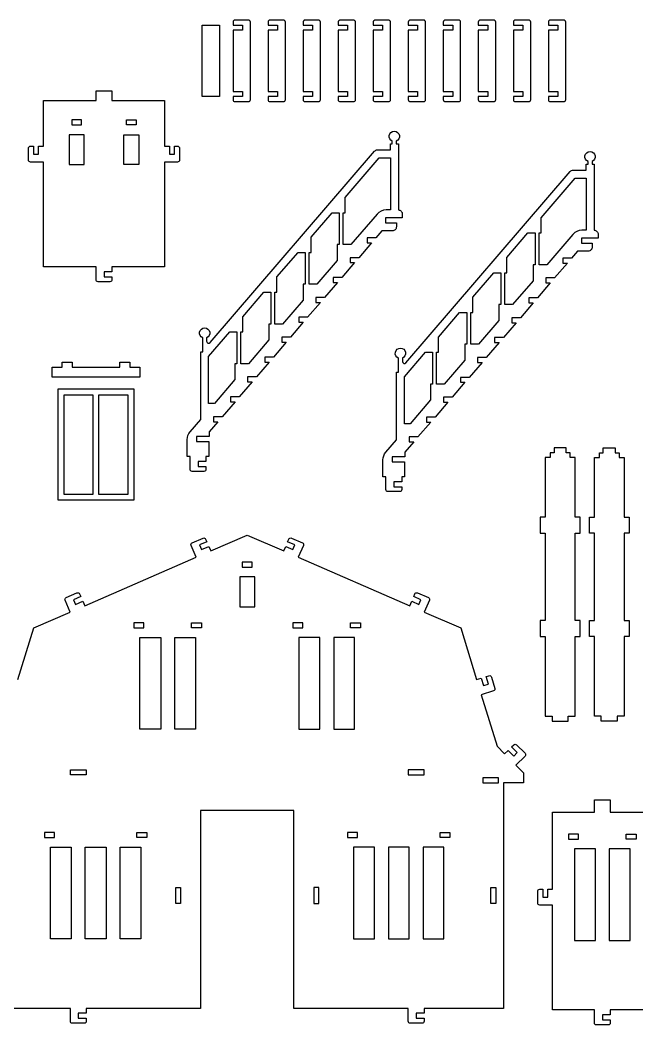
# Model space of a CAD drawing. Extents: x -353 to 808, y 1569 to 2547.
# Drawn here: x 41 to 414, y 1569 to 2176 of the extents above; entities that cross this region are included whole.
import ezdxf

# ---------------------------------------------------------------- set-up
doc = ezdxf.new("R2010")
doc.units = 0
doc.header["$MEASUREMENT"] = 0
doc.layers.add('LAYER1', color=18, linetype='CONTINUOUS')

msp = doc.modelspace()

# ---------------------------------------------------------------- linework, layer by layer
at = {"layer": 'LAYER1'}
for points in [[(161.63, 2129.34), (151.15, 2129.34), (151.15, 2172.54), (161.63, 2172.54)], [(72.43, 2112.36), (78.43, 2112.36), (78.43, 2115.36), (72.43, 2115.36)], [(111.43, 2112.36), (105.43, 2112.36), (105.43, 2115.36), (111.43, 2115.36)], [(70.93, 2088.36), (79.93, 2088.36), (79.93, 2106.36), (70.93, 2106.36)], [(112.93, 2088.36), (103.93, 2088.36), (103.93, 2106.36), (112.93, 2106.36)], [(229.68, 2059.28), (233.97, 2059.28), (233.97, 2040.08), (232.77, 2040.08), (232.77, 2030.48), (220.4, 2016.08), (215.76, 2016.08), (215.76, 2035.28), (216.96, 2035.28), (216.96, 2044.46)], [(347.88, 2047.03), (352.18, 2047.03), (352.18, 2027.83), (350.98, 2027.83), (350.98, 2018.23), (338.61, 2003.83), (333.96, 2003.83), (333.96, 2023.03), (335.16, 2023.03), (335.16, 2032.22)], [(209.06, 2035.28), (213.36, 2035.28), (213.36, 2016.08), (212.16, 2016.08), (212.16, 2006.48), (199.78, 1992.08), (195.14, 1992.08), (195.14, 2011.28), (196.34, 2011.28), (196.34, 2020.46)], [(327.27, 2023.03), (331.56, 2023.03), (331.56, 2003.83), (330.36, 2003.83), (330.36, 1994.23), (317.99, 1979.83), (313.34, 1979.83), (313.34, 1999.03), (314.54, 1999.03), (314.54, 2008.22)], [(188.44, 2011.28), (192.74, 2011.28), (192.74, 1992.08), (191.54, 1992.08), (191.54, 1982.48), (179.17, 1968.08), (174.52, 1968.08), (174.52, 1987.28), (175.72, 1987.28), (175.72, 1996.46)], [(306.65, 1999.03), (310.94, 1999.03), (310.94, 1979.83), (309.74, 1979.83), (309.74, 1970.23), (297.37, 1955.83), (292.72, 1955.83), (292.72, 1975.03), (293.92, 1975.03), (293.92, 1984.22)], [(167.83, 1987.28), (172.12, 1987.28), (172.12, 1968.08), (170.92, 1968.08), (170.92, 1958.48), (158.55, 1944.08), (155.1, 1944.08), (155.1, 1972.46)], [(286.03, 1975.03), (290.32, 1975.03), (290.32, 1955.83), (289.12, 1955.83), (289.12, 1946.23), (276.75, 1931.83), (273.3, 1931.83), (273.3, 1960.22)], [(101.46, 1966.06), (101.46, 1969.06), (107.46, 1969.06), (107.46, 1966.06), (113.46, 1966.06), (113.46, 1960.06), (60.66, 1960.06), (60.66, 1966.06), (66.66, 1966.06), (66.66, 1969.06), (72.66, 1969.06), (72.66, 1966.06)], [(109.86, 1885.66), (64.26, 1885.66), (64.26, 1952.86), (109.86, 1952.86)], [(85.26, 1889.26), (67.86, 1889.26), (67.86, 1949.26), (85.26, 1949.26)], [(88.86, 1949.26), (106.26, 1949.26), (106.26, 1889.26), (88.86, 1889.26)], [(376.35, 1813.01), (376.35, 1865.81), (379.35, 1865.81), (379.35, 1875.41), (376.35, 1875.41), (376.35, 1911.41), (373.35, 1911.41), (373.35, 1914.41), (370.95, 1914.41), (370.95, 1917.41), (363.75, 1917.41), (363.75, 1914.41), (361.35, 1914.41), (361.35, 1911.41), (358.35, 1911.41), (358.35, 1875.41), (355.35, 1875.41), (355.35, 1865.81), (358.35, 1865.81), (358.35, 1813.01), (355.35, 1813.01), (355.35, 1803.41), (358.35, 1803.41), (358.35, 1755.41), (362.55, 1755.41), (362.55, 1752.41), (372.15, 1752.41), (372.15, 1755.41), (376.35, 1755.41), (376.35, 1803.41), (379.35, 1803.41), (379.35, 1813.01)], [(387.99, 1813.01), (387.99, 1865.81), (384.99, 1865.81), (384.99, 1875.41), (387.99, 1875.41), (387.99, 1911.41), (390.99, 1911.41), (390.99, 1914.41), (393.39, 1914.41), (393.39, 1917.41), (400.59, 1917.41), (400.59, 1914.41), (402.99, 1914.41), (402.99, 1911.41), (405.99, 1911.41), (405.99, 1875.41), (408.99, 1875.41), (408.99, 1865.81), (405.99, 1865.81), (405.99, 1813.01), (408.99, 1813.01), (408.99, 1803.41), (405.99, 1803.41), (405.99, 1755.41), (401.79, 1755.41), (401.79, 1752.41), (392.19, 1752.41), (392.19, 1755.41), (387.99, 1755.41), (387.99, 1803.41), (384.99, 1803.41), (384.99, 1813.01)], [(175.4, 1845.37), (181.4, 1845.37), (181.4, 1848.37), (175.4, 1848.37)], [(173.9, 1821.37), (182.9, 1821.37), (182.9, 1839.37), (173.9, 1839.37)], [(110, 1808.77), (116, 1808.77), (116, 1811.77), (110, 1811.77)], [(150.8, 1808.77), (144.8, 1808.77), (144.8, 1811.77), (150.8, 1811.77)], [(206, 1808.77), (212, 1808.77), (212, 1811.77), (206, 1811.77)], [(246.8, 1808.77), (240.8, 1808.77), (240.8, 1811.77), (246.8, 1811.77)], [(126.2, 1747.57), (113.6, 1747.57), (113.6, 1802.77), (126.2, 1802.77)], [(147.2, 1747.57), (134.6, 1747.57), (134.6, 1802.77), (147.2, 1802.77)], [(209.6, 1747.57), (222.2, 1747.57), (222.2, 1802.77), (209.6, 1802.77)], [(230.6, 1747.57), (243.2, 1747.57), (243.2, 1802.77), (230.6, 1802.77)], [(71.6, 1719.97), (71.6, 1722.97), (81.2, 1722.97), (81.2, 1719.97)], [(285.2, 1719.97), (285.2, 1722.97), (275.6, 1722.97), (275.6, 1719.97)], [(330.2, 1715.17), (330.2, 1718.17), (320.6, 1718.17), (320.6, 1715.17)], [(56, 1682.17), (62, 1682.17), (62, 1685.17), (56, 1685.17)], [(117.8, 1682.17), (111.8, 1682.17), (111.8, 1685.17), (117.8, 1685.17)], [(239, 1682.17), (245, 1682.17), (245, 1685.17), (239, 1685.17)], [(300.8, 1682.17), (294.8, 1682.17), (294.8, 1685.17), (300.8, 1685.17)], [(372.4, 1681.18), (378.4, 1681.18), (378.4, 1684.18), (372.4, 1684.18)], [(413.2, 1681.18), (407.2, 1681.18), (407.2, 1684.18), (413.2, 1684.18)], [(72.2, 1620.97), (59.6, 1620.97), (59.6, 1676.17), (72.2, 1676.17)], [(93.2, 1620.97), (80.6, 1620.97), (80.6, 1676.17), (93.2, 1676.17)], [(114.2, 1620.97), (101.6, 1620.97), (101.6, 1676.17), (114.2, 1676.17)], [(242.6, 1620.97), (255.2, 1620.97), (255.2, 1676.17), (242.6, 1676.17)], [(263.6, 1620.97), (276.2, 1620.97), (276.2, 1676.17), (263.6, 1676.17)], [(284.6, 1620.97), (297.2, 1620.97), (297.2, 1676.17), (284.6, 1676.17)], [(376, 1619.98), (388.6, 1619.98), (388.6, 1675.18), (376, 1675.18)], [(397, 1619.98), (409.6, 1619.98), (409.6, 1675.18), (397, 1675.18)], [(135.2, 1651.87), (138.2, 1651.87), (138.2, 1642.27), (135.2, 1642.27)], [(221.6, 1651.87), (218.6, 1651.87), (218.6, 1642.27), (221.6, 1642.27)], [(325.4, 1651.87), (328.4, 1651.87), (328.4, 1642.27), (325.4, 1642.27)]]:
    msp.add_lwpolyline(points, close=True, dxfattribs=at)
for points in [[(180.3, 2174.34, 0.414214), (179.1, 2175.54), (171.02, 2175.54, 0.414214), (169.82, 2174.34), (169.82, 2172.54), (175.5, 2172.54), (175.5, 2169.54), (169.82, 2169.54), (169.82, 2132.34), (175.5, 2132.34), (175.5, 2129.34), (169.82, 2129.34), (169.82, 2127.54, 0.414214), (171.02, 2126.34), (179.1, 2126.34, 0.414214), (180.3, 2127.54)], [(201.45, 2174.34, 0.414214), (200.25, 2175.54), (192.17, 2175.54, 0.414214), (190.97, 2174.34), (190.97, 2172.54), (196.65, 2172.54), (196.65, 2169.54), (190.97, 2169.54), (190.97, 2132.34), (196.65, 2132.34), (196.65, 2129.34), (190.97, 2129.34), (190.97, 2127.54, 0.414214), (192.17, 2126.34), (200.25, 2126.34, 0.414214), (201.45, 2127.54)], [(222.61, 2174.34, 0.414214), (221.41, 2175.54), (213.33, 2175.54, 0.414214), (212.13, 2174.34), (212.13, 2172.54), (217.81, 2172.54), (217.81, 2169.54), (212.13, 2169.54), (212.13, 2132.34), (217.81, 2132.34), (217.81, 2129.34), (212.13, 2129.34), (212.13, 2127.54, 0.414214), (213.33, 2126.34), (221.41, 2126.34, 0.414214), (222.61, 2127.54)], [(243.77, 2174.34, 0.414214), (242.57, 2175.54), (234.49, 2175.54, 0.414214), (233.29, 2174.34), (233.29, 2172.54), (238.97, 2172.54), (238.97, 2169.54), (233.29, 2169.54), (233.29, 2132.34), (238.97, 2132.34), (238.97, 2129.34), (233.29, 2129.34), (233.29, 2127.54, 0.414214), (234.49, 2126.34), (242.57, 2126.34, 0.414214), (243.77, 2127.54)], [(264.93, 2174.34, 0.414214), (263.73, 2175.54), (255.64, 2175.54, 0.414214), (254.44, 2174.34), (254.44, 2172.54), (260.13, 2172.54), (260.13, 2169.54), (254.44, 2169.54), (254.44, 2132.34), (260.13, 2132.34), (260.13, 2129.34), (254.44, 2129.34), (254.44, 2127.54, 0.414214), (255.64, 2126.34), (263.73, 2126.34, 0.414214), (264.93, 2127.54)], [(286.08, 2174.34, 0.414214), (284.88, 2175.54), (276.8, 2175.54, 0.414214), (275.6, 2174.34), (275.6, 2172.54), (281.28, 2172.54), (281.28, 2169.54), (275.6, 2169.54), (275.6, 2132.34), (281.28, 2132.34), (281.28, 2129.34), (275.6, 2129.34), (275.6, 2127.54, 0.414214), (276.8, 2126.34), (284.88, 2126.34, 0.414214), (286.08, 2127.54)], [(307.24, 2174.34, 0.414214), (306.04, 2175.54), (297.96, 2175.54, 0.414214), (296.76, 2174.34), (296.76, 2172.54), (302.44, 2172.54), (302.44, 2169.54), (296.76, 2169.54), (296.76, 2132.34), (302.44, 2132.34), (302.44, 2129.34), (296.76, 2129.34), (296.76, 2127.54, 0.414214), (297.96, 2126.34), (306.04, 2126.34, 0.414214), (307.24, 2127.54)], [(328.4, 2174.34, 0.414214), (327.2, 2175.54), (319.12, 2175.54, 0.414214), (317.92, 2174.34), (317.92, 2172.54), (323.6, 2172.54), (323.6, 2169.54), (317.92, 2169.54), (317.92, 2132.34), (323.6, 2132.34), (323.6, 2129.34), (317.92, 2129.34), (317.92, 2127.54, 0.414214), (319.12, 2126.34), (327.2, 2126.34, 0.414214), (328.4, 2127.54)], [(349.55, 2174.34, 0.414214), (348.35, 2175.54), (340.27, 2175.54, 0.414214), (339.07, 2174.34), (339.07, 2172.54), (344.75, 2172.54), (344.75, 2169.54), (339.07, 2169.54), (339.07, 2132.34), (344.75, 2132.34), (344.75, 2129.34), (339.07, 2129.34), (339.07, 2127.54, 0.414214), (340.27, 2126.34), (348.35, 2126.34, 0.414214), (349.55, 2127.54)], [(370.71, 2174.34, 0.414214), (369.51, 2175.54), (361.43, 2175.54, 0.414214), (360.23, 2174.34), (360.23, 2172.54), (365.91, 2172.54), (365.91, 2169.54), (360.23, 2169.54), (360.23, 2132.34), (365.91, 2132.34), (365.91, 2129.34), (360.23, 2129.34), (360.23, 2127.54, 0.414214), (361.43, 2126.34), (369.51, 2126.34, 0.414214), (370.71, 2127.54)], [(128.53, 2099.46), (131.53, 2099.46), (131.53, 2094.66), (134.53, 2094.66), (134.53, 2099.46), (136.33, 2099.46, -0.414214), (137.53, 2098.26), (137.53, 2091.06, -0.414214), (136.33, 2089.86), (128.53, 2089.86), (128.53, 2026.56), (96.73, 2026.56), (96.73, 2023.56), (91.93, 2023.56), (91.93, 2020.56), (96.73, 2020.56), (96.73, 2018.76, -0.414214), (95.53, 2017.56), (88.33, 2017.56, -0.414214), (87.13, 2018.76), (87.13, 2026.56), (55.33, 2026.56), (55.33, 2089.86), (47.53, 2089.86, -0.414214), (46.33, 2091.06), (46.33, 2098.26, -0.414214), (47.53, 2099.46), (49.33, 2099.46), (49.33, 2094.66), (52.33, 2094.66), (52.33, 2099.46), (55.33, 2099.46), (55.33, 2126.91), (87.13, 2126.91), (87.13, 2132.91), (96.73, 2132.91), (96.73, 2126.91), (128.53, 2126.91)], [(264.84, 2097.18), (264.84, 2100.78), (265.98, 2100.78), (265.98, 2102.44, -0.819804), (267.18, 2108.44, -0.819804), (268.38, 2102.44), (268.38, 2100.78), (269.64, 2100.78), (269.64, 2060.92, -0.414214), (272.04, 2058.52), (272.04, 2056.12), (261.95, 2056.12), (261.95, 2053.12), (268.44, 2053.12), (268.44, 2050.72, -0.414214), (266.04, 2048.32), (259.68, 2048.32), (256.07, 2044.12), (250.83, 2044.12), (250.83, 2041.12), (253.49, 2041.12), (245.76, 2032.12), (240.52, 2032.12), (240.52, 2029.12), (243.18, 2029.12), (235.45, 2020.12), (230.21, 2020.12), (230.21, 2017.12), (232.88, 2017.12), (225.14, 2008.12), (219.9, 2008.12), (219.9, 2005.12), (222.57, 2005.12), (214.83, 1996.12), (209.59, 1996.12), (209.59, 1993.12), (212.26, 1993.12), (204.53, 1984.12), (199.28, 1984.12), (199.28, 1981.12), (201.95, 1981.12), (194.22, 1972.12), (188.97, 1972.12), (188.97, 1969.12), (191.64, 1969.12), (183.91, 1960.12), (178.66, 1960.12), (178.66, 1957.12), (181.33, 1957.12), (173.6, 1948.12), (168.35, 1948.12), (168.35, 1945.12), (171.02, 1945.12), (163.29, 1936.12), (158.04, 1936.12), (158.04, 1933.12), (160.71, 1933.12), (155.39, 1926.93), (155.39, 1924.12), (147.74, 1924.12), (147.74, 1921.12), (155.25, 1921.12), (155.25, 1912.12), (153.5, 1912.12), (153.5, 1909.12), (148.7, 1909.12), (148.7, 1906.12), (153.5, 1906.12), (153.5, 1904.32, -0.414214), (152.3, 1903.12), (145.1, 1903.12, -0.414214), (143.9, 1904.32), (143.9, 1912.12), (142.15, 1912.12), (142.15, 1922.32, -0.179323), (143.89, 1927.01), (150.3, 1934.48), (150.3, 1975.28), (151.5, 1975.28), (151.5, 1983.76, -0.819804), (152.7, 1989.76, -0.819804), (153.9, 1983.76), (153.9, 1981.67, 0.695888), (156.01, 1980.89), (255.19, 2096.34, -0.21865), (257.02, 2097.18)], [(383.04, 2084.93), (383.04, 2088.53), (384.19, 2088.53), (384.19, 2090.19, -0.819804), (385.39, 2096.19, -0.819804), (386.59, 2090.19), (386.59, 2088.53), (387.84, 2088.53), (387.84, 2048.68, -0.414214), (390.24, 2046.28), (390.24, 2043.88), (380.15, 2043.88), (380.15, 2040.88), (386.64, 2040.88), (386.64, 2038.48, -0.414214), (384.24, 2036.08), (377.88, 2036.08), (374.27, 2031.88), (369.03, 2031.88), (369.03, 2028.88), (371.7, 2028.88), (363.96, 2019.88), (358.72, 2019.88), (358.72, 2016.88), (361.39, 2016.88), (353.65, 2007.88), (348.41, 2007.88), (348.41, 2004.88), (351.08, 2004.88), (343.35, 1995.88), (338.1, 1995.88), (338.1, 1992.88), (340.77, 1992.88), (333.04, 1983.88), (327.79, 1983.88), (327.79, 1980.88), (330.46, 1980.88), (322.73, 1971.88), (317.48, 1971.88), (317.48, 1968.88), (320.15, 1968.88), (312.42, 1959.88), (307.17, 1959.88), (307.17, 1956.88), (309.84, 1956.88), (302.11, 1947.88), (296.87, 1947.88), (296.87, 1944.88), (299.53, 1944.88), (291.8, 1935.88), (286.56, 1935.88), (286.56, 1932.88), (289.22, 1932.88), (281.49, 1923.88), (276.25, 1923.88), (276.25, 1920.88), (278.91, 1920.88), (273.59, 1914.68), (273.59, 1911.88), (265.94, 1911.88), (265.94, 1908.88), (273.45, 1908.88), (273.45, 1899.88), (271.7, 1899.88), (271.7, 1896.88), (266.9, 1896.88), (266.9, 1893.88), (271.7, 1893.88), (271.7, 1892.08, -0.414214), (270.5, 1890.88), (263.3, 1890.88, -0.414214), (262.1, 1892.08), (262.1, 1899.88), (260.35, 1899.88), (260.35, 1910.08, -0.179323), (262.09, 1914.77), (268.5, 1922.23), (268.5, 1963.03), (269.7, 1963.03), (269.7, 1971.51, -0.819804), (270.9, 1977.51, -0.819804), (272.1, 1971.51), (272.1, 1969.43, 0.695888), (274.21, 1968.64), (373.4, 2084.1, -0.21865), (375.22, 2084.93)], [(241.02, 2040.08), (236.37, 2040.08), (236.37, 2059.28), (237.57, 2059.28), (237.57, 2068.46), (258.12, 2092.38), (264.84, 2092.38), (264.84, 2060.92), (262.24, 2060.92, 0.21865), (256.78, 2058.42)], [(359.22, 2027.83), (354.58, 2027.83), (354.58, 2047.03), (355.78, 2047.03), (355.78, 2056.22), (376.32, 2080.13), (383.04, 2080.13), (383.04, 2048.68), (380.44, 2048.68, 0.21865), (374.98, 2046.17)]]:
    msp.add_lwpolyline(points, format="xyb", close=True, dxfattribs=at)
for points in [[(39.95, 1777.47), (49.5, 1808.61), (71.51, 1818.18), (68.39, 1825.33, -0.414214), (69.02, 1826.91), (75.62, 1829.78, -0.414214), (77.2, 1829.16), (77.92, 1827.51), (73.51, 1825.6), (74.71, 1822.85), (79.11, 1824.76), (80.31, 1822.01), (147.59, 1851.27), (144.48, 1858.42, -0.414214), (145.1, 1860), (151.7, 1862.88, -0.414214), (153.28, 1862.25), (154, 1860.6), (149.6, 1858.69), (150.8, 1855.94), (155.2, 1857.85), (156.39, 1855.1), (178.4, 1864.67), (200.41, 1855.1), (201.61, 1857.85), (206.01, 1855.94), (207.21, 1858.69), (202.8, 1860.6), (203.52, 1862.25, -0.414214), (205.1, 1862.88), (211.7, 1860, -0.414214), (212.32, 1858.42), (209.21, 1851.27), (276.49, 1822.01), (277.69, 1824.76), (282.09, 1822.85), (283.29, 1825.6), (278.89, 1827.51), (279.61, 1829.16, -0.414214), (281.18, 1829.78), (287.79, 1826.91, -0.414214), (288.41, 1825.33), (285.3, 1818.18), (307.31, 1808.61), (316.85, 1777.47), (319.72, 1778.35), (321.13, 1773.76), (323.99, 1774.64), (322.59, 1779.23), (324.31, 1779.76, -0.414214), (325.81, 1778.96), (327.92, 1772.08, -0.414214), (327.12, 1770.58), (319.66, 1768.29), (329.21, 1737.16), (333.81, 1732.56), (335.93, 1734.68), (339.33, 1731.28), (341.45, 1733.41), (338.05, 1736.8), (339.33, 1738.07, -0.414214), (341.02, 1738.07), (346.12, 1732.98, -0.414214), (346.12, 1731.28), (340.6, 1725.77), (345.2, 1721.17), (345.2, 1715.17), (333.2, 1715.17), (333.2, 1578.97), (285.2, 1578.97), (285.2, 1575.97), (280.4, 1575.97), (280.4, 1572.97), (285.2, 1572.97), (285.2, 1571.17, -0.414214), (284, 1569.97), (276.8, 1569.97, -0.414214), (275.6, 1571.17), (275.6, 1578.97), (206.6, 1578.97), (206.6, 1698.37), (150.2, 1698.37), (150.2, 1578.97), (81.2, 1578.97), (81.2, 1575.97), (76.4, 1575.97), (76.4, 1572.97), (81.2, 1572.97), (81.2, 1571.17, -0.414214), (80, 1569.97), (72.8, 1569.97, -0.414214), (71.6, 1571.17), (71.6, 1578.97), (23.6, 1578.97)], [(422.8, 1577.98), (397.6, 1577.98), (397.6, 1574.98), (392.8, 1574.98), (392.8, 1571.98), (397.6, 1571.98), (397.6, 1570.18, -0.414214), (396.4, 1568.98), (389.2, 1568.98, -0.414214), (388, 1570.18), (388, 1577.98), (362.8, 1577.98), (362.8, 1641.28), (355, 1641.28, -0.414214), (353.8, 1642.48), (353.8, 1649.68, -0.414214), (355, 1650.88), (356.8, 1650.88), (356.8, 1646.08), (359.8, 1646.08), (359.8, 1650.88), (362.8, 1650.88), (362.8, 1697.38), (388, 1697.38), (388, 1704.88), (397.6, 1704.88), (397.6, 1697.38), (422.8, 1697.38)]]:
    msp.add_lwpolyline(points, format="xyb", dxfattribs=at)

doc.saveas('drawing.dxf')
